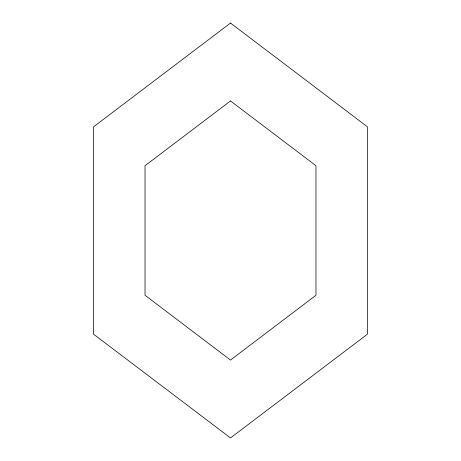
<?xml version="1.0" encoding="UTF-8"?>
<svg xmlns="http://www.w3.org/2000/svg" width="461" height="461" viewBox="0 0 461 461"><rect width="100%" height="100%" fill="white"/><g stroke="black" fill="none" stroke-linecap="round" stroke-linejoin="round"><path stroke-width="0.69" d="M230.5 23.05L93.635 126.775L93.635 334.225L230.5 437.95L367.365 334.225L367.365 126.775L230.5 23.05M230.5 100.947L145.025 165.724L145.025 295.276L230.5 360.053L315.975 295.276L315.975 165.724L230.5 100.947"/></g></svg>
